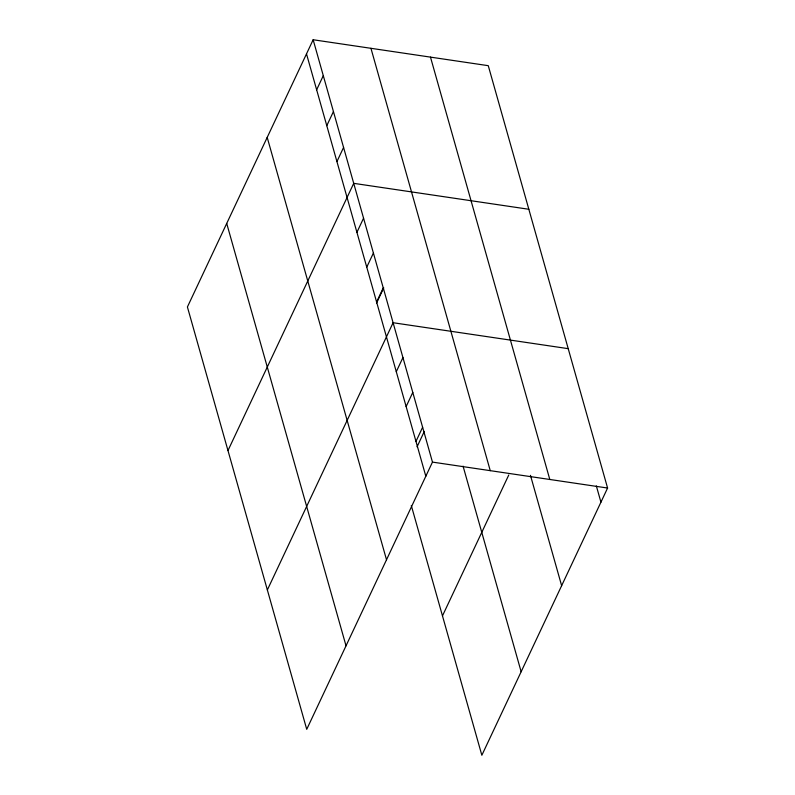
<?xml version="1.0" encoding="UTF-8"?>
<svg xmlns="http://www.w3.org/2000/svg" width="795" height="795" viewBox="0 0 795 795"><rect width="100%" height="100%" fill="white"/><g stroke="black" fill="none" stroke-linecap="round" stroke-linejoin="round"><path stroke-width="1.19" d="M313.151 39.75L187.411 306.969L306.731 729.323L432.47 462.104L313.151 39.75L488.269 65.677L607.589 488.031L481.85 755.25L411.303 505.531M316.649 89.785L323.297 75.654M326.785 125.68L333.443 111.548M336.931 161.584L343.579 147.453M227.976 450.566L353.725 183.347L528.844 209.274M356.915 232.329L363.563 218.198M366.753 267.17L373.411 253.039M376.601 302.021L383.25 287.889M376.492 303.223L383.737 287.84M267.349 589.95L393.098 322.73L568.216 348.657M396.288 371.712L402.936 357.571M406.136 406.553L412.784 392.422M415.974 441.394L422.622 427.263M417.057 446.82L424.301 431.437M442.467 615.877L508.77 474.993M432.47 462.104L607.589 488.031M596.339 485.904L600.941 502.172M430.483 57.121L549.802 479.474M530.464 475.34L561.638 585.686M370.947 48.306L490.257 470.66M463.068 466.148L521.142 671.735M306.502 53.881L425.822 476.245M267.2 137.396L386.519 559.76M226.714 223.445L346.024 645.808"/></g></svg>
